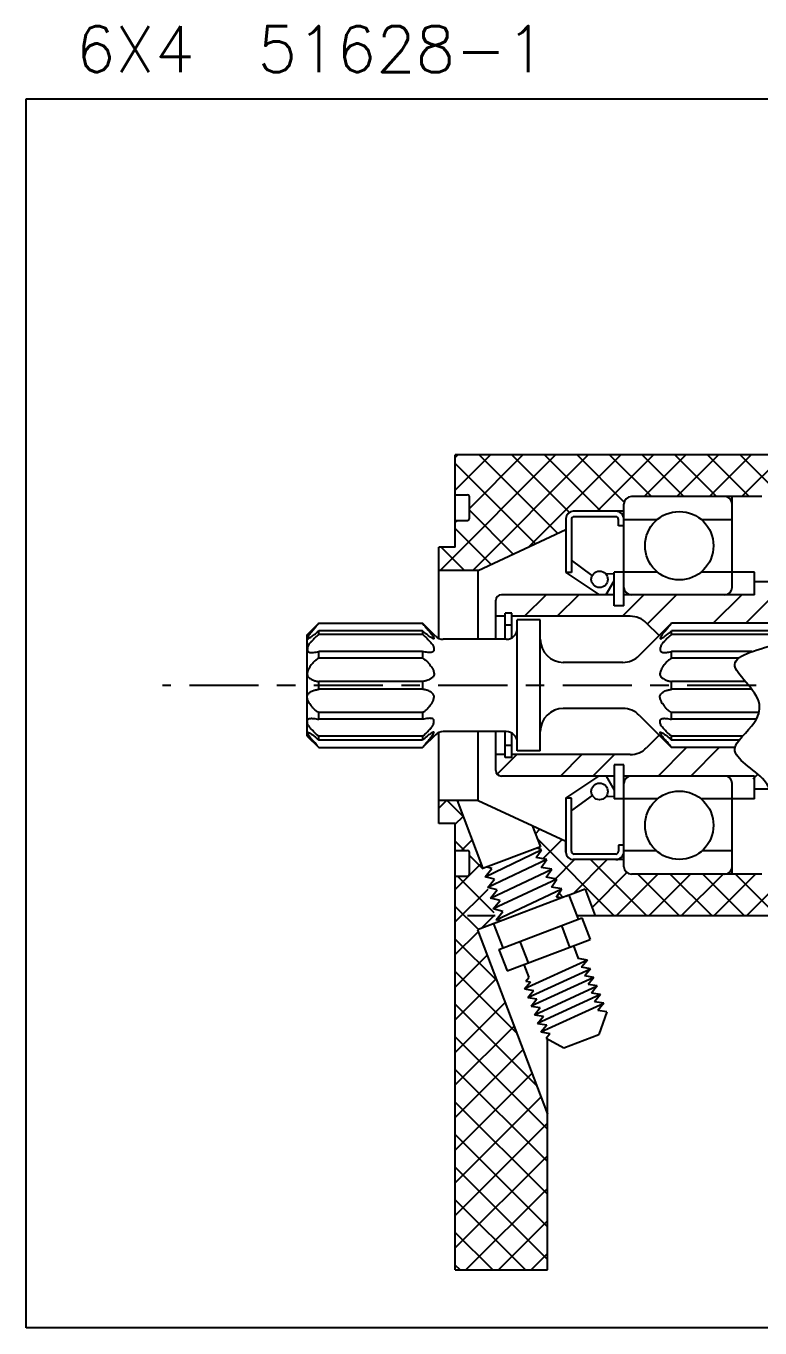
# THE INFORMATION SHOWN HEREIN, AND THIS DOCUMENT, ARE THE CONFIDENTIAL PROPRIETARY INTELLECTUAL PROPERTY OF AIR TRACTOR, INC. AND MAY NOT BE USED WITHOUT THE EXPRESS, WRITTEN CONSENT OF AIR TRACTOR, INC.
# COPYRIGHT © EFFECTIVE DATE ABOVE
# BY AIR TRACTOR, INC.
# Model space of a CAD drawing. Extents: x 0 to 74.6, y -2.9 to 21.7.
# Drawn here: x 38.12 to 42.1, y 13.31 to 20.38 of the extents above; entities that cross this region are included whole.
import ezdxf
from ezdxf.enums import TextEntityAlignment as Align

# ---------------------------------------------------------------- set-up
doc = ezdxf.new("R2010")
doc.units = 0
doc.header["$LTSCALE"] = 0.3
doc.header["$MEASUREMENT"] = 0
doc.linetypes.add('CENTER', pattern=[2, 1.25, -0.25, 0.25, -0.25])
doc.linetypes.add('DASHED', pattern=[0.75, 0.5, -0.25])
doc.layers.add('L1_', color=7, linetype='CONTINUOUS')
doc.layers.add('NOTES', color=2, linetype='CONTINUOUS')
doc.styles.add('250', font='ROMANS', dxfattribs={"height": 0.25})

# ---------------------------------------------------------------- blocks, each defined once
blk = doc.blocks.new('B1497')
at = {"layer": 'L1_', "color": 7, "linetype": 'Continuous'}
for p, q in [((18.5763, -1.0904), (18.6182, -1.0484)), ((18.7093, -1.136), (18.6218, -1.0484)), ((18.6663, -1.1771), (18.7088, -1.1346)), ((18.716, -1.3194), (18.6663, -1.2697)), ((18.7008, -1.3194), (18.7574, -1.2627)), ((18.6663, -1.5307), (18.8061, -1.3909)), ((18.817, -1.4204), (18.7433, -1.3467)), ((18.8781, -1.6583), (18.6782, -1.4584)), ((18.6663, -1.7075), (18.8449, -1.5289)), ((18.7915, -1.7484), (18.6663, -1.6232)), ((18.8086, -1.7419), (18.881, -1.6695)), ((18.6663, -1.8842), (18.7905, -1.76)), ((18.8909, -2.0246), (18.6663, -1.8)), ((18.6663, -2.061), (18.8391, -1.8882)), ((18.999, -2.3095), (18.6663, -1.9768)), ((18.6663, -2.2378), (18.8878, -2.0163)), ((18.6663, -2.4146), (18.9364, -2.1445)), ((19.1071, -2.5943), (18.6663, -2.1536)), ((18.6663, -2.5913), (18.985, -2.2726)), ((19.1663, -2.8303), (18.6663, -2.3303)), ((18.6663, -2.7681), (19.0336, -2.4008)), ((19.1663, -3.0071), (18.6663, -2.5071)), ((18.6663, -2.9449), (19.0822, -2.5289)), ((18.6663, -3.1217), (19.1309, -2.6571)), ((19.1663, -3.1839), (18.6663, -2.6839)), ((18.6663, -3.2985), (19.1663, -2.7985)), ((19.1663, -3.3607), (18.6663, -2.8607)), ((18.6663, -3.4752), (19.1663, -2.9752)), ((19.1663, -3.5375), (18.6663, -3.0375)), ((18.7239, -3.5944), (19.1663, -3.152)), ((19.0464, -3.5944), (18.6663, -3.2142)), ((18.9007, -3.5944), (19.1663, -3.3288)), ((18.8697, -3.5944), (18.6663, -3.391)), ((19.0775, -3.5944), (19.1663, -3.5056)), ((18.6929, -3.5944), (18.6663, -3.5678))]:
    blk.add_line(p, q, dxfattribs=at)
blk = doc.blocks.new('B2055')
at = {"layer": 'L1_', "color": 7, "linetype": 'Continuous'}
for p, q in [((19.1007, -1.2286), (19.1255, -1.2038)), ((19.5288, -1.6744), (19.1114, -1.257)), ((19.1416, -1.3645), (19.2462, -1.2599)), ((19.2095, -1.4734), (19.3136, -1.3692)), ((19.3067, -1.5529), (19.4904, -1.3692)), ((19.7056, -1.6744), (19.4005, -1.3692)), ((19.5813, -1.3733), (19.5772, -1.3692)), ((19.408, -1.6284), (19.5968, -1.4396)), ((19.5388, -1.6744), (19.7652, -1.448)), ((19.8824, -1.6744), (19.656, -1.448)), ((19.7156, -1.6744), (19.942, -1.448)), ((20.0592, -1.6744), (19.8328, -1.448)), ((19.8924, -1.6744), (20.1188, -1.448)), ((20.2359, -1.6744), (20.0095, -1.448)), ((20.0691, -1.6744), (20.2955, -1.448)), ((20.4127, -1.6744), (20.1863, -1.448)), ((20.2459, -1.6744), (20.4523, -1.468)), ((20.5895, -1.6744), (20.3831, -1.468)), ((20.4227, -1.6744), (20.6291, -1.468)), ((20.7663, -1.6744), (20.5599, -1.468)), ((20.5995, -1.6744), (20.8059, -1.468)), ((20.9431, -1.6744), (20.7367, -1.468)), ((20.7762, -1.6744), (20.9826, -1.468)), ((21.1198, -1.6744), (20.9134, -1.468)), ((20.953, -1.6744), (21.1594, -1.468)), ((21.2966, -1.6744), (21.0902, -1.468)), ((21.1298, -1.6744), (21.3362, -1.468)), ((21.8984, -2.0994), (21.267, -1.468)), ((21.3066, -1.6744), (21.513, -1.468)), ((21.4095, -1.925), (21.8865, -1.448)), ((21.4095, -1.7482), (21.7098, -1.448)), ((21.4119, -2.0994), (22.0633, -1.448)), ((21.9725, -1.9968), (21.4438, -1.468)), ((21.9725, -1.82), (21.6005, -1.448)), ((22.0037, -1.6744), (21.7773, -1.448)), ((22.1805, -1.6744), (21.9541, -1.448)), ((22.0137, -1.6744), (22.2401, -1.448)), ((22.3573, -1.6744), (22.1309, -1.448)), ((22.3265, -1.4669), (22.3076, -1.448)), ((22.3672, -1.6744), (22.5936, -1.448)), ((22.3825, -1.4823), (22.4169, -1.448)), ((22.7108, -1.6744), (22.4844, -1.448)), ((22.544, -1.6744), (22.7685, -1.4499)), ((22.7685, -1.5553), (22.6612, -1.448)), ((19.198, -1.5203), (19.191, -1.5133)), ((19.2515, -1.5739), (19.2289, -1.5512)), ((22.1905, -1.6744), (22.3815, -1.4834)), ((22.534, -1.6744), (22.343, -1.4834)), ((22.7208, -1.6744), (22.7685, -1.6266)), ((21.5887, -2.0994), (21.9725, -1.7155)), ((21.7216, -2.0994), (21.4095, -1.7873)), ((21.7655, -2.0994), (21.9725, -1.8923)), ((21.5448, -2.0994), (21.4095, -1.9641)), ((21.9422, -2.0994), (21.9725, -2.0691))]:
    blk.add_line(p, q, dxfattribs=at)
blk = doc.blocks.new('B2057')
at = {"layer": 'L1_', "color": 7, "linetype": 'Continuous'}
for p, q in [((21.8124, 0.5992), (22.3823, 1.1691)), ((21.947, 0.9106), (22.2055, 1.1691)), ((21.947, 1.0874), (22.0288, 1.1691)), ((22.5585, 0.5992), (21.9886, 1.1691)), ((22.7353, 0.5992), (22.1654, 1.1691)), ((22.514, 0.9973), (22.3422, 1.1691)), ((21.9892, 0.5992), (22.514, 1.1241)), ((22.3464, 0.6346), (21.947, 1.0339)), ((22.166, 0.5992), (22.514, 0.9473)), ((22.205, 0.5992), (21.947, 0.8572)), ((18.5844, 0.1996), (19.2104, 0.8256)), ((18.6663, 0.6351), (18.8568, 0.8256)), ((18.6663, 0.8118), (18.6801, 0.8256)), ((19.1016, 0.3439), (18.6663, 0.7792)), ((18.7433, 0.5353), (19.0336, 0.8256)), ((18.7612, 0.1996), (19.3872, 0.8256)), ((19.2222, 0.4), (18.7966, 0.8256)), ((19.2848, 0.5142), (18.9734, 0.8256)), ((19.0654, 0.327), (19.5639, 0.8256)), ((19.4553, 0.5205), (19.1502, 0.8256)), ((19.5827, 0.5698), (19.3269, 0.8256)), ((19.4356, 0.5205), (19.7407, 0.8256)), ((19.7301, 0.5992), (19.5037, 0.8256)), ((19.9069, 0.5992), (19.6805, 0.8256)), ((19.6911, 0.5992), (19.9175, 0.8256)), ((20.0837, 0.5992), (19.8573, 0.8256)), ((19.8679, 0.5992), (20.0943, 0.8256)), ((20.2604, 0.5992), (20.034, 0.8256)), ((20.0446, 0.5992), (20.271, 0.8256)), ((20.4172, 0.6192), (20.2108, 0.8256)), ((20.2214, 0.5992), (20.4478, 0.8256)), ((20.594, 0.6192), (20.3876, 0.8256)), ((20.4182, 0.6192), (20.6246, 0.8256)), ((20.7708, 0.6192), (20.5644, 0.8256)), ((20.595, 0.6192), (20.8014, 0.8256)), ((20.9475, 0.6192), (20.7411, 0.8256)), ((20.7718, 0.6192), (20.9782, 0.8256)), ((21.1243, 0.6192), (20.9179, 0.8256)), ((20.9485, 0.6192), (21.1549, 0.8256)), ((21.3011, 0.6192), (21.0947, 0.8256)), ((21.1253, 0.6192), (21.3317, 0.8256)), ((21.4779, 0.6192), (21.2715, 0.8256)), ((21.3021, 0.6192), (21.5085, 0.8256)), ((21.6747, 0.5992), (21.4483, 0.8256)), ((21.4789, 0.6192), (21.6853, 0.8256)), ((21.8514, 0.5992), (21.625, 0.8256)), ((21.6356, 0.5992), (21.862, 0.8256)), ((22.0282, 0.5992), (21.8018, 0.8256)), ((22.3781, 0.6346), (22.5691, 0.8256)), ((22.5195, 0.5992), (22.7459, 0.8256)), ((22.7685, 0.7428), (22.6857, 0.8256)), ((22.6963, 0.5992), (22.7685, 0.6714)), ((18.9809, 0.2878), (18.7433, 0.5254)), ((18.6663, 0.4583), (18.6786, 0.4706)), ((18.8602, 0.2317), (18.6663, 0.4256)), ((18.7155, 0.1996), (18.5905, 0.3246))]:
    blk.add_line(p, q, dxfattribs=at)

msp = doc.modelspace()

# ---------------------------------------------------------------- linework, layer by layer
at = {"layer": 'L1_', "color": 2, "linetype": 'Continuous'}
for p, q in [((43.7264, 18.0496), (40.4457, 18.0496)), ((40.4457, 17.6946), (40.4457, 17.8336)), ((42.1082, 17.8232), (41.4007, 17.8232)), ((41.9477, 17.3313, 2.82), (41.9477, 17.7996, 2.82)), ((41.3607, 17.7444, 2.82), (41.3607, 17.7832, 2.82)), ((41.0457, 17.7044), (41.0457, 17.6444)), ((41.5383, 17.6966, 2.82), (41.3607, 17.6966, 2.82)), ((41.9477, 17.6966, 2.82), (41.7831, 17.6966, 2.82)), ((41.0457, 17.6444), (41.0457, 17.4114)), ((40.3557, 17.4236), (40.3557, 17.5486)), ((40.4457, 17.5486), (40.3557, 17.5486)), ((40.3557, 17.0548), (40.3557, 17.4236)), ((40.5707, 17.4236), (40.3557, 17.4236)), ((41.5433, 17.4137, 2.82), (41.3075, 17.4137, 2.82)), ((42.0694, 17.4137, 2.82), (41.7781, 17.4137, 2.82)), ((42.0694, 17.2913, 2.82), (42.0694, 17.4137, 2.82)), ((43.3972, 17.3621, 2.82), (42.0694, 17.3621, 2.82)), ((41.3075, 17.2913, 2.82), (40.6957, 17.2913, 2.82)), ((41.3607, 17.2313, 2.82), (41.3075, 17.2313, 2.82)), ((42.0694, 17.2913, 2.82), (41.3607, 17.2913, 2.82)), ((40.6657, 17.0496, 2.82), (40.6657, 17.1746, 2.82)), ((40.7157, 17.1746, 2.82), (40.6657, 17.1746, 2.82)), ((40.7517, 17.1906, 2.82), (40.7157, 17.1906, 2.82)), ((40.7157, 17.0496, 2.82), (40.7157, 17.1746, 2.82)), ((40.7517, 17.0576, 2.82), (40.7517, 17.1746, 2.82)), ((41.3949, 17.1746, 2.82), (40.7517, 17.1746, 2.82)), ((39.6427, 17.0746, 2.82), (39.7052, 17.1371, 2.82)), ((39.7052, 17.1371, 2.82), (40.2677, 17.1371, 2.82)), ((40.3376, 17.0672, 2.82), (40.2677, 17.1371, 2.82)), ((40.7817, 16.4446, 2.82), (40.7817, 17.1546, 2.82)), ((40.9067, 17.1546, 2.82), (40.7817, 17.1546, 2.82)), ((40.9067, 16.4446, 2.82), (40.9067, 17.1546, 2.82)), ((41.5517, 17.0696, 2.82), (41.6192, 17.1371, 2.82)), ((42.1792, 17.1371, 2.82), (41.6192, 17.1371, 2.82)), ((39.6427, 16.5246, 2.82), (39.6427, 17.0746, 2.82)), ((40.7217, 17.0496, 2.82), (40.38, 17.0496, 2.82)), ((41.3549, 16.9246, 2.82), (41.0317, 16.9246, 2.82)), ((41.3549, 16.6746, 2.82), (41.0317, 16.6746, 2.82)), ((39.6427, 16.5246, 2.82), (39.7052, 16.4621, 2.82)), ((40.3376, 16.532, 2.82), (40.2677, 16.4621, 2.82)), ((40.3557, 16.1756), (40.3557, 16.5444)), ((40.7217, 16.5496, 2.82), (40.38, 16.5496, 2.82)), ((40.6657, 16.4246, 2.82), (40.6657, 16.5496, 2.82)), ((40.7157, 16.4246, 2.82), (40.7157, 16.5496, 2.82)), ((40.7517, 16.4246, 2.82), (40.7517, 16.5416, 2.82)), ((41.5517, 16.5296, 2.82), (41.6192, 16.4621, 2.82)), ((39.7052, 16.4621, 2.82), (40.2677, 16.4621, 2.82)), ((41.9627, 16.4621, 2.82), (41.6192, 16.4621, 2.82)), ((40.7157, 16.4246, 2.82), (40.6657, 16.4246, 2.82)), ((40.7517, 16.4086, 2.82), (40.7157, 16.4086, 2.82)), ((41.3949, 16.4246, 2.82), (40.7517, 16.4246, 2.82)), ((40.9067, 16.4446, 2.82), (40.7817, 16.4446, 2.82)), ((41.3607, 16.3679, 2.82), (41.3075, 16.3679, 2.82)), ((41.3075, 16.3079, 2.82), (40.6957, 16.3079, 2.82)), ((42.0694, 16.3079, 2.82), (41.3607, 16.3079, 2.82)), ((41.9477, 15.776, 2.82), (41.9477, 16.2679, 2.82)), ((42.0694, 16.1845, 2.82), (42.0694, 16.3079, 2.82)), ((40.5374, 16.1756), (40.3557, 16.1756)), ((40.3557, 16.0506), (40.3557, 16.1756)), ((41.0457, 16.1878), (41.0457, 15.8947)), ((41.5433, 16.1845, 2.82), (41.3075, 16.1845, 2.82)), ((42.0694, 16.1845, 2.82), (41.7781, 16.1845, 2.82)), ((42.1526, 16.2371, 2.82), (42.0694, 16.2371, 2.82)), ((40.4457, 16.0506), (40.3557, 16.0506)), ((41.0457, 15.8947), (41.0457, 15.9547)), ((41.5383, 15.9016, 2.82), (41.3607, 15.9016, 2.82)), ((41.9477, 15.9016, 2.82), (41.7831, 15.9016, 2.82)), ((41.3607, 15.816, 2.82), (41.3607, 15.8547, 2.82)), ((42.1082, 15.776), (41.4007, 15.776)), ((41.1496, 15.6951), (41.0449, 15.6554)), ((41.1496, 15.6951), (41.2048, 15.5496)), ((41.0624, 15.6621), (41.0232, 15.6472)), ((41.2048, 15.5496), (41.1051, 15.5496)), ((43.1889, 15.5496), (41.2048, 15.5496)), ((40.6709, 15.5135), (40.5662, 15.4738)), ((40.5662, 15.4738), (40.9457, 14.4736)), ((40.6709, 15.5135), (40.6533, 15.5069)), ((41.0216, 15.497), (41.0659, 15.3802)), ((40.7963, 15.4115), (40.8406, 15.2947)), ((40.9457, 14.4736), (40.9457, 14.8818)), ((40.9457, 13.6296), (40.9457, 14.4736)), ((40.4457, 13.6296), (40.9457, 13.6296))]:
    msp.add_line(p, q, dxfattribs=at)
at = {"layer": 'L1_', "color": 3, "linetype": 'Continuous'}
for p, q in [((40.4457, 17.8336), (40.4457, 18.0496)), ((40.4457, 17.8336), (40.5127, 17.8336)), ((40.5227, 17.7046), (40.5227, 17.8236)), ((41.9477, 17.7996, 2.82), (41.9477, 17.8232, 2.82)), ((40.4457, 17.5486), (40.4457, 17.6946)), ((40.4457, 17.6946), (40.5127, 17.6946)), ((41.0757, 17.6994), (41.0757, 17.4114)), ((41.3157, 17.7144), (41.0907, 17.7144)), ((41.3307, 17.6652), (41.3307, 17.6994)), ((41.3607, 17.6652), (41.3307, 17.6652)), ((41.1888, 17.3959), (41.0757, 17.4785)), ((40.5707, 17.0496), (40.5707, 17.4236)), ((41.0457, 17.4114), (41.2236, 17.2922)), ((41.0757, 17.4114), (41.0457, 17.4114)), ((41.3075, 17.404), (41.2634, 17.4022)), ((41.3075, 17.2313), (41.3075, 17.4137)), ((41.2641, 17.2922), (41.3075, 17.3673)), ((42.0694, 17.3313, 2.82), (42.0694, 17.3621, 2.82)), ((40.6657, 17.1746, 2.82), (40.6657, 17.2613, 2.82)), ((40.7157, 17.1746, 2.82), (40.7157, 17.1906, 2.82)), ((40.7517, 17.1746, 2.82), (40.7517, 17.1906, 2.82)), ((39.7052, 17.075), (39.7052, 17.096)), ((40.2677, 17.096), (39.7052, 17.096)), ((40.2677, 17.096), (40.2677, 17.075)), ((40.7517, 17.1256), (40.7157, 17.1256)), ((41.5517, 17.0696, 2.82), (41.4833, 17.138, 2.82)), ((41.6192, 17.075), (41.6192, 17.096)), ((42.1792, 17.096), (41.6192, 17.096)), ((40.2677, 17.075), (39.7052, 17.075)), ((41.4433, 16.9612, 2.82), (41.5517, 17.0696, 2.82)), ((42.1792, 17.075), (41.6192, 17.075)), ((39.7052, 16.9465), (39.7052, 16.9829)), ((40.2677, 16.9829), (39.7052, 16.9829)), ((40.2677, 16.9465), (39.7052, 16.9465)), ((40.2677, 16.9829), (40.2677, 16.9465)), ((42.0542, 16.9829), (41.6192, 16.9829)), ((41.6192, 16.9465), (41.6192, 16.9829)), ((41.9808, 16.9465), (41.6192, 16.9465)), ((39.7052, 16.7786), (39.7052, 16.8206)), ((40.2677, 16.8206), (39.7052, 16.8206)), ((40.2677, 16.8206), (40.2677, 16.7786)), ((41.6192, 16.7786), (41.6192, 16.8206)), ((42.019, 16.8206), (41.6192, 16.8206)), ((40.2677, 16.7786), (39.7052, 16.7786)), ((42.0538, 16.7786), (41.6192, 16.7786)), ((39.7052, 16.6163), (39.7052, 16.6527)), ((40.2677, 16.6527), (39.7052, 16.6527)), ((40.2677, 16.6163), (39.7052, 16.6163)), ((40.2677, 16.6527), (40.2677, 16.6163)), ((41.4433, 16.638, 2.82), (41.5517, 16.5296, 2.82)), ((42.0934, 16.6527), (41.6192, 16.6527)), ((41.6192, 16.6163), (41.6192, 16.6527)), ((42.0788, 16.6163), (41.6192, 16.6163)), ((40.2677, 16.5242), (39.7052, 16.5242)), ((39.7052, 16.5032), (39.7052, 16.5242)), ((40.2677, 16.5242), (40.2677, 16.5032)), ((40.5707, 16.1756), (40.5707, 16.5496)), ((41.5517, 16.5296, 2.82), (41.4833, 16.4612, 2.82)), ((42.0032, 16.5242), (41.6192, 16.5242)), ((41.6192, 16.5032), (41.6192, 16.5242)), ((40.2677, 16.5032), (39.7052, 16.5032)), ((40.7517, 16.4736), (40.7157, 16.4736)), ((41.9851, 16.5032), (41.6192, 16.5032)), ((40.6657, 16.3379, 2.82), (40.6657, 16.4246, 2.82)), ((40.7157, 16.4086, 2.82), (40.7157, 16.4246, 2.82)), ((40.7517, 16.4086, 2.82), (40.7517, 16.4246, 2.82)), ((41.3075, 16.3679), (41.3075, 16.1845)), ((41.0457, 16.1878), (41.2236, 16.307)), ((41.2641, 16.307), (41.3075, 16.2319)), ((40.4555, 16.1756), (40.5958, 15.8059)), ((40.5707, 16.1756), (40.5374, 16.1756)), ((41.0757, 16.1878), (41.0457, 16.1878)), ((41.1888, 16.2033), (41.0757, 16.1207)), ((41.0757, 15.8997), (41.0757, 16.1878)), ((41.3075, 16.1952), (41.2634, 16.197)), ((40.4457, 15.9046, 1.5202), (40.4457, 16.0506, 1.5202)), ((40.8633, 16.0395), (40.9071, 15.924)), ((40.4457, 15.9046), (40.5127, 15.9046)), ((40.4457, 15.7656, 1.5202), (40.4457, 15.9046, 1.5202)), ((40.5227, 15.7756), (40.5227, 15.8946)), ((40.9071, 15.924), (40.5958, 15.8059)), ((40.8846, 15.8656), (40.9131, 15.9072)), ((40.9131, 15.9072), (40.8895, 15.9173)), ((41.3607, 15.934), (41.3307, 15.934)), ((41.3307, 15.934), (41.3307, 15.8997)), ((40.942, 15.8561), (40.8846, 15.8656)), ((40.912, 15.8122), (40.942, 15.8561)), ((41.3157, 15.8847), (41.0907, 15.8847)), ((40.4457, 13.6296, 1.5202), (40.4457, 15.7656, 1.5202)), ((40.4457, 15.7656), (40.5127, 15.7656)), ((40.6072, 15.7615, -2.82), (40.6437, 15.8067, -2.82)), ((40.6587, 15.7486, -2.82), (40.6072, 15.7615, -2.82)), ((40.6437, 15.8067, -2.82), (40.6162, 15.8136, -2.82)), ((40.6221, 15.7034, -2.82), (40.6587, 15.7486, -2.82)), ((40.9693, 15.8027), (40.912, 15.8122)), ((40.9394, 15.7588), (40.9693, 15.8027)), ((40.9967, 15.7493), (40.9394, 15.7588)), ((40.9668, 15.7054), (40.9967, 15.7493)), ((40.6736, 15.6905, -2.82), (40.6221, 15.7034, -2.82)), ((40.637, 15.6453, -2.82), (40.6736, 15.6905, -2.82)), ((41.0241, 15.6959), (40.9668, 15.7054)), ((40.9942, 15.652), (41.0241, 15.6959)), ((40.6885, 15.6324, -2.82), (40.637, 15.6453, -2.82)), ((40.6519, 15.5872, -2.82), (40.6885, 15.6324, -2.82)), ((41.0232, 15.6472), (40.6533, 15.5069)), ((41.0232, 15.6472), (40.9942, 15.652)), ((41.0624, 15.6621), (41.1066, 15.5456)), ((40.7035, 15.5742, -2.82), (40.6519, 15.5872, -2.82)), ((40.6669, 15.5291, -2.82), (40.7035, 15.5742, -2.82)), ((40.6821, 15.3682, -2.82), (41.1328, 15.5392, -2.82)), ((41.1066, 15.5456), (41.112, 15.5313)), ((41.1328, 15.5392), (41.1771, 15.4223)), ((40.6533, 15.5069), (40.703, 15.3761)), ((40.694, 15.5223, -2.82), (40.6669, 15.5291, -2.82)), ((40.7265, 15.2514, -2.82), (41.1771, 15.4223, -2.82)), ((40.6821, 15.3682), (40.7265, 15.2514)), ((41.0862, 15.3878, -2.82), (41.1128, 15.3177, -2.82)), ((40.8175, 15.2859, -2.82), (40.8441, 15.2158, -2.82)), ((41.1621, 15.3097, -2.82), (41.1128, 15.3177, -2.82)), ((41.1621, 15.3097, -2.82), (41.1305, 15.271, -2.82)), ((41.1799, 15.2629, -2.82), (41.1305, 15.271, -2.82)), ((41.1799, 15.2629, -2.82), (41.1483, 15.2242, -2.82)), ((40.8213, 15.1536, -2.82), (40.8529, 15.1924, -2.82)), ((40.8283, 15.1964, -2.82), (40.8441, 15.2158, -2.82)), ((40.8283, 15.1964, -2.82), (40.8529, 15.1924, -2.82)), ((41.1976, 15.2162, -2.82), (41.1483, 15.2242, -2.82)), ((41.1976, 15.2162, -2.82), (41.166, 15.1775, -2.82)), ((40.8213, 15.1536, -2.82), (40.8707, 15.1456, -2.82)), ((40.8391, 15.1069, -2.82), (40.8707, 15.1456, -2.82)), ((41.2153, 15.1694, -2.82), (41.166, 15.1775, -2.82)), ((41.2153, 15.1694, -2.82), (41.1837, 15.1307, -2.82)), ((41.2331, 15.1227, -2.82), (41.1837, 15.1307, -2.82)), ((41.2331, 15.1227, -2.82), (41.2015, 15.084, -2.82)), ((40.8391, 15.1069, -2.82), (40.8884, 15.0989, -2.82)), ((40.8568, 15.0601, -2.82), (40.8884, 15.0989, -2.82)), ((40.8568, 15.0601, -2.82), (40.9062, 15.0521, -2.82)), ((40.8745, 15.0134, -2.82), (40.9062, 15.0521, -2.82)), ((41.2508, 15.076, -2.82), (41.2015, 15.084, -2.82)), ((41.2508, 15.076, -2.82), (41.2192, 15.0372, -2.82)), ((40.8745, 15.0134, -2.82), (40.9239, 15.0054, -2.82)), ((40.8923, 14.9667, -2.82), (40.9239, 15.0054, -2.82)), ((41.2686, 15.0292, -2.82), (41.2192, 15.0372, -2.82)), ((41.2686, 15.0292, -2.82), (41.2244, 14.9055, -2.82)), ((40.8923, 14.9667, -2.82), (40.9416, 14.9586, -2.82)), ((40.91, 14.9199, -2.82), (40.9416, 14.9586, -2.82)), ((40.91, 14.9199, -2.82), (40.9594, 14.9119, -2.82)), ((40.9382, 14.8859, -2.82), (40.9594, 14.9119, -2.82)), ((41.034, 14.8332, -2.82), (41.2244, 14.9055, -2.82)), ((40.9382, 14.8859, -2.82), (41.034, 14.8332, -2.82))]:
    msp.add_line(p, q, dxfattribs=at)
at = {"layer": 'L1_', "color": 6, "linetype": 'Continuous'}
for p, q in [((41.3607, 17.7444), (41.0857, 17.7444)), ((41.3607, 17.2313, 2.82), (41.3607, 17.7444, 2.82)), ((40.5707, 17.4236), (41.0457, 17.6444)), ((41.3607, 15.8547, 2.82), (41.3607, 16.3679, 2.82)), ((40.5707, 16.1756), (40.8633, 16.0395)), ((40.8633, 16.0395), (41.0457, 15.9547)), ((41.3607, 15.8547), (41.0857, 15.8547))]:
    msp.add_line(p, q, dxfattribs=at)
at = {"layer": 'L1_', "color": 7, "linetype": 'Continuous'}
for p, q in [((42.0218, 17.1371), (42.2468, 17.3621)), ((42.0694, 17.3614), (42.07, 17.3621)), ((40.8219, 17.1746), (40.9386, 17.2913)), ((40.9986, 17.1746), (41.1153, 17.2913)), ((41.3522, 17.1746), (41.4689, 17.2913)), ((41.4878, 17.1334), (41.6457, 17.2913)), ((41.845, 17.1371), (41.9992, 17.2913)), ((41.5462, 16.3079), (41.7004, 16.4621)), ((41.7229, 16.3079), (41.8771, 16.4621)), ((40.6728, 16.3184), (40.779, 16.4246)), ((41.0158, 16.3079), (41.1325, 16.4246)), ((41.1926, 16.3079), (41.3093, 16.4246)), ((42.061, 16.2924), (42.0867, 16.3181)), ((40.6072, 15.7615, -2.82), (40.9115, 15.908, -0.0281)), ((40.942, 15.8561), (40.6221, 15.7034, -2.82)), ((40.637, 15.6453, -2.82), (40.9693, 15.8027)), ((40.9967, 15.7493), (40.6519, 15.5872, -2.82)), ((40.6669, 15.5291, -2.82), (41.0241, 15.6959)), ((41.1621, 15.3097, -2.82), (40.8213, 15.1536, -2.82)), ((40.8391, 15.1069, -2.82), (41.1799, 15.2629, -2.82)), ((41.1976, 15.2162, -2.82), (40.8568, 15.0601, -2.82)), ((40.8745, 15.0134, -2.82), (41.2153, 15.1694, -2.82)), ((41.2331, 15.1227, -2.82), (40.8923, 14.9667, -2.82)), ((40.91, 14.9199, -2.82), (41.2508, 15.076, -2.82))]:
    msp.add_line(p, q, dxfattribs=at)
at = {"layer": 'L1_', "color": 3, "linetype": 'CENTER'}
msp.add_line((47.4783, 16.7996), (38.8572, 16.7996), dxfattribs=at)
at = {"layer": 'L1_', "color": 2, "linetype": 'DASHED'}
msp.add_line((40.6616, 15.5496), (40.4457, 15.5496), dxfattribs=at)
at = {"layer": 'L1_', "color": 3, "linetype": 'Continuous'}
for points in [[(39.7052, 17.1371, -0.009933), (39.6891, 17.1168, -0.0094), (39.6714, 17.0961, 0.011742), (39.6594, 17.082, 0.019453), (39.6528, 17.0731, 0.038964), (39.6427, 17.0557, 0.318203), (39.6432, 17.0531, 0.31394), (39.6455, 17.0526, 0.036188), (39.6624, 17.0619, 0.024162), (39.6806, 17.075, 0.016725), (39.7052, 17.096)], [(40.2677, 17.1371, 0.009933), (40.2837, 17.1168, 0.0094), (40.3015, 17.0961, -0.011742), (40.3134, 17.082, -0.019453), (40.3201, 17.0731, -0.038964), (40.3302, 17.0557, -0.318203), (40.3297, 17.0531, -0.31394), (40.3273, 17.0526, -0.036188), (40.3105, 17.0619, -0.024162), (40.2923, 17.075, -0.016725), (40.2677, 17.096)], [(41.6192, 17.1371, -0.009933), (41.6031, 17.1168, -0.0094), (41.5854, 17.0961, 0.011742), (41.5734, 17.082, 0.019453), (41.5667, 17.0731, 0.038964), (41.5567, 17.0557, 0.318203), (41.5571, 17.0531, 0.31394), (41.5595, 17.0526, 0.036188), (41.5763, 17.0619, 0.024162), (41.5945, 17.075, 0.016725), (41.6192, 17.096)], [(39.7052, 17.075, 0.051857), (39.6961, 17.0687, 0.025464), (39.6798, 17.0531, 0.001412), (39.6647, 17.037, 0.004446), (39.66, 17.0318, 0.02446), (39.6512, 17.0211, 0.045631), (39.6474, 17.0147, 0.048749), (39.6447, 17.0076, 0.041627), (39.6432, 16.9988, 0.065034), (39.6435, 16.9894, 0.121713), (39.6456, 16.9847, 0.115954), (39.6495, 16.9815, 0.06813), (39.6576, 16.9788, 0.046127), (39.6651, 16.9781, 0.030127), (39.6768, 16.9788, 0.011037), (39.6905, 16.9807, -0.010256), (39.7052, 16.9829)], [(40.2677, 17.075, -0.051857), (40.2768, 17.0687, -0.025464), (40.2931, 17.0531, -0.001412), (40.3082, 17.037, -0.004446), (40.3129, 17.0318, -0.02446), (40.3217, 17.0211, -0.045631), (40.3255, 17.0147, -0.048749), (40.3282, 17.0076, -0.041627), (40.3297, 16.9988, -0.065034), (40.3293, 16.9894, -0.121713), (40.3273, 16.9847, -0.115954), (40.3234, 16.9815, -0.06813), (40.3153, 16.9788, -0.046127), (40.3077, 16.9781, -0.030127), (40.2961, 16.9788, -0.011037), (40.2824, 16.9807, 0.010256), (40.2677, 16.9829)], [(41.6192, 17.075, 0.051857), (41.6101, 17.0687, 0.025464), (41.5938, 17.0531, 0.001412), (41.5787, 17.037, 0.004446), (41.5739, 17.0318, 0.02446), (41.5652, 17.0211, 0.045631), (41.5613, 17.0147, 0.048749), (41.5587, 17.0076, 0.041627), (41.5571, 16.9988, 0.065034), (41.5575, 16.9894, 0.121713), (41.5595, 16.9847, 0.115954), (41.5634, 16.9815, 0.06813), (41.5715, 16.9788, 0.046127), (41.5791, 16.9781, 0.030127), (41.5908, 16.9788, 0.011037), (41.6044, 16.9807, -0.010256), (41.6192, 16.9829)], [(39.7052, 16.9465, 0.023794), (39.6929, 16.939, 0.030572), (39.684, 16.9322, 0.03008), (39.6763, 16.9247, 0.017896), (39.6648, 16.911, 0.012957), (39.6569, 16.9004, 0.021995), (39.6528, 16.8939, 0.021904), (39.6494, 16.8874, 0.019321), (39.6462, 16.8797, 0.061117), (39.6421, 16.8631, 0.11274), (39.6432, 16.8538, 0.101849), (39.6474, 16.8466, 0.056123), (39.6588, 16.8367, 0.034902), (39.6707, 16.8296, 0.044004), (39.681, 16.8255, 0.03233), (39.6877, 16.8239, -0.012533), (39.7052, 16.8206)], [(40.2677, 16.9465, -0.023794), (40.28, 16.939, -0.030572), (40.2889, 16.9322, -0.03008), (40.2965, 16.9247, -0.017896), (40.3081, 16.911, -0.012957), (40.3159, 16.9004, -0.021995), (40.3201, 16.8939, -0.021904), (40.3235, 16.8874, -0.019321), (40.3267, 16.8797, -0.061117), (40.3307, 16.8631, -0.11274), (40.3297, 16.8538, -0.101849), (40.3254, 16.8466, -0.056123), (40.3141, 16.8367, -0.034902), (40.3021, 16.8296, -0.044004), (40.2919, 16.8255, -0.03233), (40.2852, 16.8239, 0.012533), (40.2677, 16.8206)], [(41.6192, 16.9465, 0.023794), (41.6069, 16.939, 0.030572), (41.598, 16.9322, 0.03008), (41.5903, 16.9247, 0.017896), (41.5787, 16.911, 0.012957), (41.5709, 16.9004, 0.021995), (41.5667, 16.8939, 0.021904), (41.5634, 16.8874, 0.019321), (41.5601, 16.8797, 0.061117), (41.5561, 16.8631, 0.11274), (41.5571, 16.8538, 0.101849), (41.5614, 16.8466, 0.056123), (41.5727, 16.8367, 0.034902), (41.5847, 16.8296, 0.044004), (41.595, 16.8255, 0.03233), (41.6017, 16.8239, -0.012533), (41.6192, 16.8206)], [(39.7052, 16.6527, -0.023794), (39.6929, 16.6602, -0.030572), (39.684, 16.667, -0.03008), (39.6763, 16.6745, -0.017896), (39.6648, 16.6882, -0.012957), (39.6569, 16.6988, -0.021995), (39.6528, 16.7053, -0.021904), (39.6494, 16.7118, -0.019321), (39.6462, 16.7195, -0.061117), (39.6421, 16.7361, -0.11274), (39.6432, 16.7454, -0.101849), (39.6474, 16.7526, -0.056123), (39.6588, 16.7625, -0.034902), (39.6707, 16.7696, -0.044004), (39.681, 16.7737, -0.03233), (39.6877, 16.7753, 0.012533), (39.7052, 16.7786)], [(40.2677, 16.6527, 0.023794), (40.28, 16.6602, 0.030572), (40.2889, 16.667, 0.03008), (40.2965, 16.6745, 0.017896), (40.3081, 16.6882, 0.012957), (40.3159, 16.6988, 0.021995), (40.3201, 16.7053, 0.021904), (40.3235, 16.7118, 0.019321), (40.3267, 16.7195, 0.061117), (40.3307, 16.7361, 0.11274), (40.3297, 16.7454, 0.101849), (40.3254, 16.7526, 0.056123), (40.3141, 16.7625, 0.034902), (40.3021, 16.7696, 0.044004), (40.2919, 16.7737, 0.03233), (40.2852, 16.7753, -0.012533), (40.2677, 16.7786)], [(41.6192, 16.6527, -0.023794), (41.6069, 16.6602, -0.030572), (41.598, 16.667, -0.03008), (41.5903, 16.6745, -0.017896), (41.5787, 16.6882, -0.012957), (41.5709, 16.6988, -0.021995), (41.5667, 16.7053, -0.021904), (41.5634, 16.7118, -0.019321), (41.5601, 16.7195, -0.061117), (41.5561, 16.7361, -0.11274), (41.5571, 16.7454, -0.101849), (41.5614, 16.7526, -0.056123), (41.5727, 16.7625, -0.034902), (41.5847, 16.7696, -0.044004), (41.595, 16.7737, -0.03233), (41.6017, 16.7753, 0.012533), (41.6192, 16.7786)], [(39.7052, 16.5242, -0.051857), (39.6961, 16.5305, -0.025464), (39.6798, 16.5461, -0.001412), (39.6647, 16.5622, -0.004446), (39.66, 16.5674, -0.02446), (39.6512, 16.5781, -0.045631), (39.6474, 16.5845, -0.048749), (39.6447, 16.5916, -0.041627), (39.6432, 16.6004, -0.065034), (39.6435, 16.6098, -0.121713), (39.6456, 16.6145, -0.115954), (39.6495, 16.6177, -0.06813), (39.6576, 16.6204, -0.046127), (39.6651, 16.6211, -0.030127), (39.6768, 16.6204, -0.011037), (39.6905, 16.6185, 0.010256), (39.7052, 16.6163)], [(40.2677, 16.5242, 0.051857), (40.2768, 16.5305, 0.025464), (40.2931, 16.5461, 0.001412), (40.3082, 16.5622, 0.004446), (40.3129, 16.5674, 0.02446), (40.3217, 16.5781, 0.045631), (40.3255, 16.5845, 0.048749), (40.3282, 16.5916, 0.041627), (40.3297, 16.6004, 0.065034), (40.3293, 16.6098, 0.121713), (40.3273, 16.6145, 0.115954), (40.3234, 16.6177, 0.06813), (40.3153, 16.6204, 0.046127), (40.3077, 16.6211, 0.030127), (40.2961, 16.6204, 0.011037), (40.2824, 16.6185, -0.010256), (40.2677, 16.6163)], [(41.6192, 16.5242, -0.051857), (41.6101, 16.5305, -0.025464), (41.5938, 16.5461, -0.001412), (41.5787, 16.5622, -0.004446), (41.5739, 16.5674, -0.02446), (41.5652, 16.5781, -0.045631), (41.5613, 16.5845, -0.048749), (41.5587, 16.5916, -0.041627), (41.5571, 16.6004, -0.065034), (41.5575, 16.6098, -0.121713), (41.5595, 16.6145, -0.115954), (41.5634, 16.6177, -0.06813), (41.5715, 16.6204, -0.046127), (41.5791, 16.6211, -0.030127), (41.5908, 16.6204, -0.011037), (41.6044, 16.6185, 0.010256), (41.6192, 16.6163)], [(39.7052, 16.4621, 0.009933), (39.6891, 16.4824, 0.0094), (39.6714, 16.5031, -0.011742), (39.6594, 16.5172, -0.019453), (39.6528, 16.5261, -0.038964), (39.6427, 16.5435, -0.318203), (39.6432, 16.5461, -0.31394), (39.6455, 16.5466, -0.036188), (39.6624, 16.5373, -0.024162), (39.6806, 16.5242, -0.016725), (39.7052, 16.5032)], [(40.2677, 16.4621, -0.009933), (40.2837, 16.4824, -0.0094), (40.3015, 16.5031, 0.011742), (40.3134, 16.5172, 0.019453), (40.3201, 16.5261, 0.038964), (40.3302, 16.5435, 0.318203), (40.3297, 16.5461, 0.31394), (40.3273, 16.5466, 0.036188), (40.3105, 16.5373, 0.024162), (40.2923, 16.5242, 0.016725), (40.2677, 16.5032)], [(41.6192, 16.4621, 0.009933), (41.6031, 16.4824, 0.0094), (41.5854, 16.5031, -0.011742), (41.5734, 16.5172, -0.019453), (41.5667, 16.5261, -0.038964), (41.5567, 16.5435, -0.318203), (41.5571, 16.5461, -0.31394), (41.5595, 16.5466, -0.036188), (41.5763, 16.5373, -0.024162), (41.5945, 16.5242, -0.016725), (41.6192, 16.5032)]]:
    msp.add_lwpolyline(points, format="xyb", dxfattribs=at)
at = {"layer": 'L1_', "color": 2, "linetype": 'Continuous'}
for centre in [(41.6607, 17.5572, 2.82), (41.6607, 16.0409, 2.82)]:
    msp.add_circle(centre, 0.1855, dxfattribs=at)
at = {"layer": 'L1_', "color": 3, "linetype": 'Continuous'}
for centre in [(41.2281, 17.3746), (41.2281, 16.2246)]:
    msp.add_circle(centre, 0.0448, dxfattribs=at)
for centre, radius, start, end in [((40.5127, 17.8236), 0.01, 0, 90), ((41.3157, 17.6994), 0.045, 0, 90), ((40.5127, 17.7046), 0.01, 270, 0), ((41.0907, 17.6994), 0.015, 90, 180), ((41.3157, 17.6994), 0.015, 0, 90), ((40.6957, 17.2613), 0.03, 90, 180), ((40.6957, 16.3379), 0.03, 180, 270), ((40.5127, 15.8946), 0.01, 0, 90), ((41.0907, 15.8997), 0.015, 180, 270), ((41.3157, 15.8997), 0.045, 270, 0), ((41.3157, 15.8997), 0.015, 270, 0), ((40.5127, 15.7756), 0.01, 270, 0)]:
    msp.add_arc(centre, radius, start, end, dxfattribs=at)
at = {"layer": 'L1_', "color": 2, "linetype": 'Continuous'}
for centre, radius, start, end in [((41.4007, 17.7832), 0.04, 90, 180), ((41.9077, 17.7832, 2.82), 0.04, 0, 90), ((41.0857, 17.7044), 0.04, 90, 180), ((41.4007, 17.3313, 2.82), 0.04, 180, 270), ((41.9077, 17.3313, 2.82), 0.04, 270, 0), ((41.3949, 17.0496, 2.82), 0.125, 45, 90), ((40.7217, 17.1096, 2.82), 0.06, 270, 0), ((40.38, 17.1096, 2.82), 0.06, 225.00001, 270), ((41.0317, 17.0496, 2.82), 0.125, 180, 270), ((41.3549, 17.0496, 2.82), 0.125, 270, 315), ((41.0317, 16.5496, 2.82), 0.125, 90, 180), ((41.3549, 16.5496, 2.82), 0.125, 45, 90), ((40.38, 16.4896, 2.82), 0.06, 90, 135), ((40.7217, 16.4896, 2.82), 0.06, 0, 90), ((41.3949, 16.5496, 2.82), 0.125, 270, 315), ((41.4007, 16.2679, 2.82), 0.04, 90, 180), ((41.9077, 16.2679, 2.82), 0.04, 0, 90), ((41.0857, 15.8947), 0.04, 180, 270), ((41.4007, 15.816), 0.04, 180, 270), ((41.9077, 15.816, 2.82), 0.04, 270, 0)]:
    msp.add_arc(centre, radius, start, end, dxfattribs=at)
at = {"layer": 'L1_', "start_tangent": (-0.157715, 0.987485), "end_tangent": (-0.157715, 0.987485)}
msp.add_spline([(44.4182, 16.9712), (44.3149, 17.0859), (44.0853, 17.0859), (43.8864, 17.1624), (43.6377, 17.1892), (43.5037, 17.1739), (43.2933, 17.3039), (43.1096, 17.2963), (43.0446, 17.2198), (42.7844, 17.2198), (42.6887, 17.1509), (42.528, 17.2007), (42.3558, 17.2007), (42.3176, 17.105), (42.2028, 17.0285), (41.9617, 16.9138), (42.0956, 16.6958), (42.0688, 16.6001), (41.9617, 16.4548), (42.1224, 16.2827), (42.2104, 16.1105), (42.3826, 15.9767), (42.727, 15.9575), (43.0599, 16.0417), (43.2512, 16.2903), (43.454, 16.3859), (43.6836, 16.5313), (43.9706, 16.5122), (44.181, 16.5313), (44.3991, 16.5007), (44.4489, 16.7111), (44.4795, 16.8641), (44.4182, 16.9712)], degree=3, dxfattribs=at)
at = {"layer": 'NOTES'}
for p, q in [((38.1172, 19.9815), (48.1172, 19.9815)), ((38.1172, 13.3148), (38.1172, 19.9815)), ((48.1172, 13.3148), (38.1172, 13.3148))]:
    msp.add_line(p, q, dxfattribs=at)

# ---------------------------------------------------------------- block references
at = {"layer": 'L1_', "color": 7, "linetype": 'Continuous'}
for name in ['B2057', 'B1497', 'B2055']:
    msp.add_blockref(name, (21.7794, 17.224), dxfattribs=at)

# ---------------------------------------------------------------- texts
at = {"layer": 'NOTES', "color": 11, "style": '250'}
msp.add_text('6X4  51628-1', height=0.25, dxfattribs=at).set_placement((39.6626, 20.2505), align=Align.MIDDLE)

doc.saveas('drawing.dxf')
